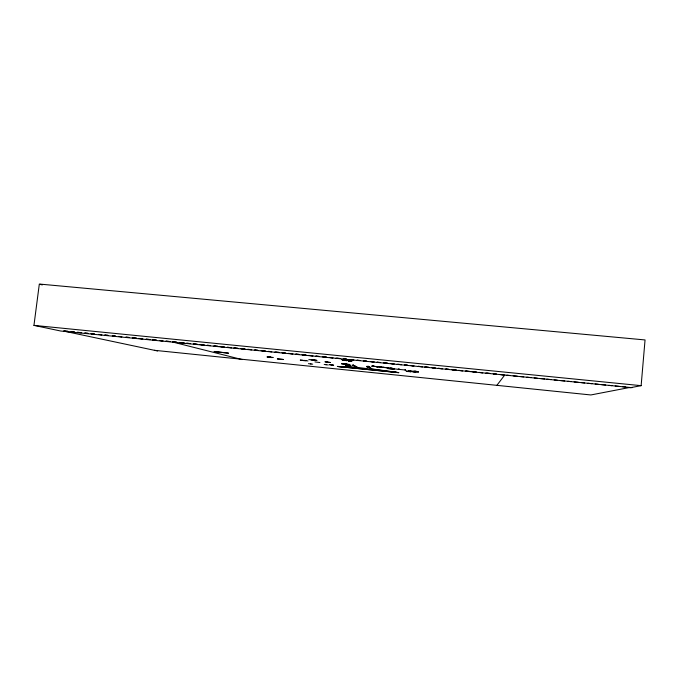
<?xml version="1.0" encoding="UTF-8"?>
<svg xmlns="http://www.w3.org/2000/svg" width="679" height="679" viewBox="0 0 679 679"><rect width="100%" height="100%" fill="white"/><g stroke="black" fill="none" stroke-linecap="round" stroke-linejoin="round"><path stroke-width="1.02" d="M273.382 357.493L268.112 356.882M345.619 365.489L350.814 365.956M629.866 387.802L641.137 385.664L645.05 339.941L39.323 284.043L33.95 325.385L60.711 331.021L632.098 387.684M214.241 351.578L228.577 353.182L214.174 351.45M410.133 371.659C407.273 371.6 408.164 371.226 413.18 371.803M410.651 371.82L410.489 371.379M415.854 371.795L415.854 371.235L415.616 371.752M379.34 366.898L381.233 366.83M379.086 366.864L380.019 366.609M380.215 367.042L379.196 366.584M381.369 367.161L382.15 367.195L380.316 366.635M380.537 366.762L380.877 367.101L380.681 366.668M353.369 365.285L352.172 365.166L357.044 366.906L353.369 365.285L353.419 364.759M367.848 366.745L366.652 366.626L371.082 368.324L367.848 366.745L367.908 366.219M368.748 366.881L368.621 366.363M368.451 366.329L368.442 366.872L368.612 366.354M272.084 357.595L266.974 356.908L272.092 357.57M414.742 371.786L409.403 371.167M387.412 368.485L394.083 369.02M314.937 361.924L319.902 362.544M416.159 371.472L411.185 371.065M308.47 363.655L312.688 364.165M333.516 365.217L329.383 364.657L333.669 365.183M300.262 360.108L304.285 360.634L300.441 360.082M308.826 359.531L312.773 360.108M366.541 366.567L369.987 367.127L366.753 366.55M393.226 368.841L392.496 368.553M399.133 369.249L399.549 369.52M496.824 385.4L504.786 374.969M341.809 359.514L341.359 359.446L343.964 360.515M342.012 359.531L344.346 360.43M343.981 359.59L346.078 360.608M346.137 360.608L344.228 359.743M344.796 359.811L346.655 360.659M344.287 360.422L341.775 359.522M349.261 360.922L346.63 359.853M349.082 361.05L346.884 360.006M351.281 361.262L349.218 360.252L350.873 361.228M349.617 360.159L351.62 361.16M347.003 360.023L349.312 360.931M351.68 361.169L349.677 360.167M414.674 371.837L413.163 371.803M346.451 359.98L348.862 361.016M349.244 360.269L350.907 361.22M376.76 366.677L379.799 366.999M376.429 366.66L379.171 366.898M629.891 387.446L590.866 394.957L154.371 350.305M277.388 358.902L283.483 359.505L277.372 358.902M269.47 357.281L270.76 357.222M270.828 357.213L269.521 357.264M343.387 363.944L346.027 364.02M349.201 364.598L349.94 364.479M377.583 366.745L377.184 366.652M409.412 371.167L407.977 371.107L410.651 371.566M376.463 366.592L377.1 366.626M327.278 362.153L327.711 362.179M330.257 362.484L325.165 361.814M406.619 371.379C410.43 371.71 404.378 371.023 407.162 371.413M413.587 371.345L416.066 371.812M379.12 366.55L379.561 366.558M391.579 368.544L392.199 368.604M349.201 364.589L349.651 364.598M310.592 363.944L311.058 363.986M325.793 364.699L326.276 364.742M331.547 364.937L332.039 364.979M393.217 369.138L393.701 369.155L387.395 368.485L387.828 368.561M408.257 371.099L408.75 371.124M314.742 360.142L311.118 359.895M302.359 360.405L306.178 360.668L302.622 360.422M324.189 364.411L328.305 364.979M346.315 365.48L350.372 366.032M358.622 367.594L337.344 366.431L358.504 367.543L398.887 372.644L371.744 368.875M282.973 359.522L281.726 359.437M343.362 363.944L349.21 364.598M312.977 359.811L316.753 360.396M304.404 360.371L308.028 360.948M390.476 367.976L392.25 368.128M390.815 368.332L393.964 368.884L390.629 368.29M393.022 368.765L398.454 369.317M405.117 369.987L399.744 369.444M348.59 364.547L346.969 364.411M374.587 366.388L375.911 366.567L373.84 366.261L375.521 366.533L375.08 366.507M414.19 371.107L416.193 371.252M418.468 371.939L413.486 371.6L418.561 371.999M407.298 371.413L406.229 371.328L408.189 371.566L406.67 371.396M377.159 366.719L377.668 366.779L376.124 366.584M372.635 365.879L373.722 366.04L372.822 365.973M372.788 366.278L373.688 366.346L371.736 366.117L373.297 366.295L372.822 366.304M410.209 371.09L411.084 371.184M372.601 366.185L372.1 366.159L372.746 366.202M33.95 325.385L641.137 385.664M63.826 330.97L68.044 331.394M71.202 331.708L74.359 332.023M77.525 332.337L80.682 332.651M84.9 333.075L88.058 333.389M91.224 333.703L94.381 334.017M104.914 335.07L108.08 335.384M121.779 336.75L118.613 336.436L121.728 336.742M125.988 337.166L129.154 337.488L125.946 337.157M138.635 338.431L142.845 338.846L139.662 338.532M156.543 340.213L152.334 339.797L156.535 340.213M173.408 341.893L176.574 342.216M179.74 342.53L183.958 342.946M187.124 343.268L190.29 343.582M193.456 343.897L197.682 344.321M200.848 344.635L204.014 344.949M207.18 345.263L210.346 345.577M214.564 346.001L217.738 346.315M220.904 346.63L224.07 346.952M227.236 347.266L231.454 347.682M234.62 348.004L237.786 348.319M240.952 348.633L245.178 349.057M248.344 349.371L251.51 349.685M254.676 349.999L257.842 350.313M262.06 350.737L265.226 351.051M268.392 351.366L271.558 351.688M275.784 352.104L278.95 352.418M282.116 352.74L285.282 353.055M288.448 353.369L292.666 353.784M295.832 354.107L298.998 354.421M302.163 354.735L306.39 355.159M309.556 355.473L312.722 355.788M315.888 356.102L319.054 356.416M323.272 356.84L326.438 357.154M329.612 357.468L332.778 357.791M336.996 358.206L340.162 358.52M343.328 358.843L346.494 359.157M350.72 359.573L353.886 359.895M357.052 360.209L360.218 360.524M363.384 360.838L366.55 361.152M377.1 362.204L380.265 362.527M384.492 362.942L387.658 363.257L383.499 362.883M398.208 364.309L401.374 364.631M404.54 364.946L407.706 365.26L404.591 364.979M411.932 365.684L414.037 365.888L410.922 365.616M418.264 366.312L422.482 366.736M425.648 367.05L428.814 367.364L424.63 366.983M438.32 368.315L442.538 368.731L438.337 368.349M448.87 369.359L445.704 369.045L448.887 369.401M452.036 369.682L456.254 370.097M459.42 370.411L462.594 370.734M465.76 371.048L469.978 371.464M473.144 371.786L476.31 372.1M479.476 372.415L482.642 372.729M486.868 373.153L490.034 373.467L485.799 373.077M496.366 374.095L493.2 373.781L496.349 374.129M500.584 374.519L503.75 374.833L499.506 374.452M64.785 331.055L67.942 331.369M71.108 331.683L74.274 332.006M77.44 332.32L81.658 332.735M84.816 333.058L87.981 333.372M91.147 333.686L94.313 334M104.855 335.053L108.02 335.375M172.568 341.851L176.786 342.267M179.952 342.581L184.17 343.005M186.275 343.218L190.493 343.633M193.659 343.947L196.825 344.261M199.991 344.584L204.209 345M207.375 345.314L210.532 345.636M213.698 345.951L217.917 346.366M220.03 346.579L224.248 347.003M227.406 347.317L231.624 347.733M233.737 347.945L237.956 348.369M241.121 348.683L244.287 348.998M247.445 349.312L251.663 349.736M254.829 350.05L257.995 350.364M261.16 350.678L265.379 351.102M268.544 351.416L271.702 351.73M274.868 352.045L279.086 352.469M282.252 352.783L285.418 353.097M288.575 353.411L292.802 353.835M295.959 354.149L299.125 354.463M302.291 354.786L305.457 355.1M308.614 355.414L312.832 355.83M315.998 356.152L319.164 356.467M322.33 356.781L326.548 357.196M329.714 357.519L332.871 357.833M336.037 358.147L340.255 358.571M343.421 358.885L346.587 359.199M349.753 359.514L352.91 359.828M357.129 360.252L360.294 360.566M363.46 360.88L366.626 361.194M377.168 362.247L380.333 362.561M397.207 364.25L401.425 364.665M418.298 366.346L422.516 366.77M452.053 369.716L456.271 370.131M458.376 370.344L462.594 370.768M465.76 371.082L469.978 371.506M472.092 371.71L476.31 372.134M479.467 372.448L482.633 372.763M506.882 375.181L510.039 375.495M513.18 375.81L517.398 376.234M520.53 376.548L523.704 376.862M526.836 377.176L531.054 377.592M534.186 377.906L537.361 378.228M540.484 378.534L544.719 378.958M546.824 379.171L551.025 379.586M554.14 379.892L557.332 380.215M560.489 380.537L564.69 380.953M567.788 381.258L570.997 381.581M574.103 381.887L578.355 382.319M581.479 382.617L584.661 382.948M587.793 383.253L592.012 383.677M595.16 383.983L598.318 384.306M601.475 384.611L605.676 385.044M608.842 385.349L611.983 385.672M615.157 385.978L619.341 386.41M622.524 386.716L625.682 387.03M379.833 366.685L379.374 366.592M379.527 366.872L379.985 366.915M399.048 369.503L398.293 369.172L399.048 369.469M405.652 370.165L404.973 369.851L405.652 370.14M409.929 371.625L410.464 371.676M345.577 365.506L350.839 366.049M377.032 366.719L376.242 366.618M390.298 368.587L391.189 368.68M346.018 364.012L349.634 364.479M410.659 371.43L411.533 371.532M381.309 366.821L380.851 366.762M409.836 371.243L410.668 371.345L409.819 371.337M325.054 361.848L330.147 362.484M316.898 360.405L312.815 359.794M388.006 368.12L392.386 368.425M366.787 366.321L369.215 366.694M393.396 368.969L393.82 369.036M390.086 368.256L386.563 367.704M63.801 331.089L157.63 350.984M172.534 342.004L242.114 359.573M40.299 284.34L42.251 284.942M344.737 359.802L346.706 360.668M347.385 360.065L349.43 361.075M349.821 360.328L351.798 361.313M398.352 369.13L398.802 369.427M382.226 367.118L384.552 367.339M383.211 367.22L383.601 367.263M346.901 364.292L341.469 363.766L346.893 364.368M388.609 367.789L384.212 367.5L388.617 367.78M399.405 369.215L399.804 369.529L399.405 369.215M101.757 334.755L98.599 334.441L101.697 334.739M115.455 336.122L112.29 335.808L115.405 336.105M136.53 338.218L132.312 337.803L136.496 338.21M150.22 339.585L146.01 339.169L150.203 339.585M162.867 340.85L159.709 340.535L162.858 340.841M170.242 341.579L166.024 341.164L170.242 341.579M373.934 361.89L370.768 361.576L374.002 361.932M393.99 363.893L390.824 363.579L394.041 363.927M435.146 367.993L431.98 367.678L435.18 368.035M398.25 372.61L338.125 366.541L398.25 372.61"/></g></svg>
